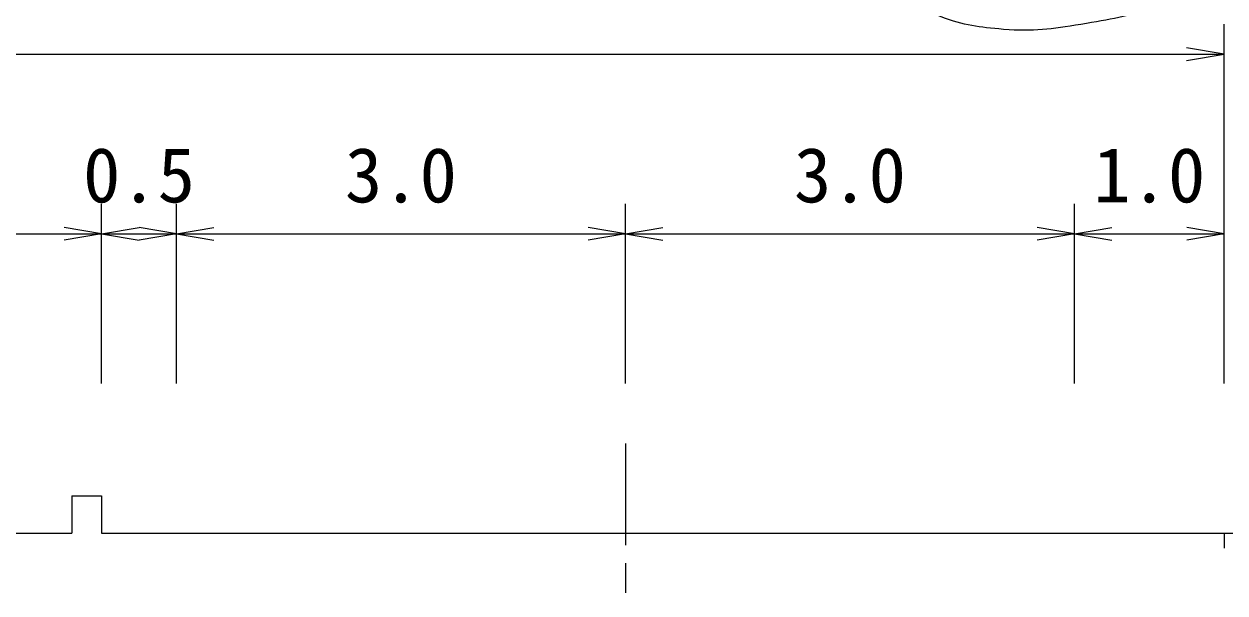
# Model space of a CAD drawing. Units: millimetres on the paper, enlarged 1000 times, with parts at other scales. Extents: x 40000 to 680000, y 20000 to 380000.
# Drawn here: x 147817 to 187937, y 237294 to 256304 of the extents above; entities that cross this region are included whole.
import ezdxf
from ezdxf.enums import TextEntityAlignment as Align

# ---------------------------------------------------------------- set-up
doc = ezdxf.new("R2010")
doc.units = ezdxf.units.MM
doc.header["$LTSCALE"] = 1000
doc.linetypes.add('CHAIN', pattern=[18.5, 12, -1.5, 3.5, -1.5])
for name, color, linetype, lineweight in [('M-BGD', 7, 'Continuous', 25), ('M-BMK', 2, 'CHAIN', 13), ('M-STR-HTXT', 7, 'Continuous', 13)]:
    doc.layers.add(name, color=color, linetype=linetype, lineweight=lineweight)
doc.styles.add('ＭＳ ゴシック', font='')
doc.styles.get('ＭＳ ゴシック').set_extended_font_data('MS Gothic')

# ---------------------------------------------------------------- blocks, each defined once
blk = doc.blocks.new('open_arrow')
at = {"color": 0, "linetype": 'Continuous', "lineweight": -2}
blk.add_lwpolyline([(7.5, 1.25), (0, 0), (7.5, -1.25)], dxfattribs=at)

msp = doc.modelspace()

# ---------------------------------------------------------------- linework, layer by layer
at = {"layer": 'M-BGD'}
for p, q in [((149409, 240544), (149409, 239294)), ((149409, 240544), (150409, 240544)), ((150409, 240544), (150409, 239294)), ((187909, 239294), (187909, 238794))]:
    msp.add_line(p, q, dxfattribs=at)
for points in [[(150409, 239294), (152909, 239294), (167909, 239294), (182909, 239294), (187909, 239294), (190909, 239294), (191659, 239294), (192909, 246294)], [(132909, 239294), (135409, 239294), (149409, 239294)]]:
    msp.add_lwpolyline(points, dxfattribs=at)
msp.add_open_spline([(199949, 273451), (198903, 271693), (198636, 271239), (197813, 269811), (196766, 267997), (196272, 266928), (195184, 265138), (194517, 264041), (194191, 263387), (193390, 262384), (192850, 261709), (192480, 261386), (191846, 260799), (190784, 259815), (190189, 259240), (188967, 258462), (187750, 257687), (186992, 257353), (185629, 256877), (184682, 256545), (184117, 256453), (183126, 256293), (182126, 256131), (181548, 256044), (180539, 256126), (179711, 256193), (179230, 256249), (178453, 256543), (177933, 256740), (177716, 257002), (177243, 257294), (176446, 257785), (175999, 258060), (175198, 258546), (174142, 259186), (173500, 259467), (172486, 260173), (171661, 260748), (171274, 261170), (170525, 261842), (169504, 262758), (168970, 263312), (167980, 264262), (166933, 265268), (166350, 265836), (165310, 266849), (164493, 267645), (164027, 268083), (163224, 268893), (162226, 269900), (161714, 270511), (160720, 271522), (159969, 272286), (159554, 272722), (158759, 273441), (158348, 273814), (158107, 274011), (157675, 274359), (156887, 274992), (156463, 275373), (155630, 275944), (154775, 276531), (154280, 276852), (153335, 277280), (152490, 277662), (151984, 277812), (151082, 278031), (150218, 278241), (149713, 278266), (148829, 278364), (147968, 278460), (147484, 278502), (146618, 278531), (145673, 278564), (145143, 278562), (144198, 278531), (143480, 278508), (143078, 278464), (142362, 278406), (141824, 278363), (141523, 278325), (140985, 278281), (139650, 278171), (138902, 278107), (137564, 278031), (136147, 277949), (135353, 277894), (133934, 277864), (132679, 277837), (131976, 277835), (130721, 277864), (129775, 277885), (129247, 277953), (128301, 277989), (126574, 278054), (125606, 278083), (123879, 278114), (122751, 278134), (122392, 278139), (120991, 278149)], degree=3, knots=[0, 0, 0, 0, 1, 1, 1, 2, 2, 2, 3, 3, 3, 4, 4, 4, 5, 5, 5, 6, 6, 6, 7, 7, 7, 8, 8, 8, 9, 9, 9, 10, 10, 10, 11, 11, 11, 12, 12, 12, 13, 13, 13, 14, 14, 14, 15, 15, 15, 16, 16, 16, 17, 17, 17, 18, 18, 18, 19, 19, 19, 20, 20, 20, 21, 21, 21, 22, 22, 22, 23, 23, 23, 24, 24, 24, 25, 25, 25, 26, 26, 26, 27, 27, 27, 28, 28, 28, 29, 29, 29, 30, 30, 30, 31, 31, 31, 32, 32, 32, 33, 33, 33, 33], dxfattribs=at)
at = {"layer": 'M-BMK'}
for p, q in [((167909, 242294), (167909, 238894)), ((167909, 238294), (167909, 237294))]:
    msp.add_line(p, q, dxfattribs=at)
at = {"layer": 'M-STR-HTXT'}
for p, q in [((187909, 244294), (187909, 256294)), ((135409, 255294), (150409, 255294)), ((150409, 255294), (152909, 255294)), ((152909, 255294), (167909, 255294)), ((167909, 255294), (182909, 255294)), ((182909, 255294), (187909, 255294)), ((150409, 244294), (150409, 250294)), ((152909, 244294), (152909, 250294)), ((167909, 244294), (167909, 250294)), ((182909, 244294), (182909, 250294)), ((135409, 249294), (150409, 249294)), ((150409, 249294), (149159, 249502)), ((150409, 249294), (149159, 249085)), ((150409, 249294), (151659, 249502)), ((150409, 249294), (151659, 249085)), ((150409, 249294), (152909, 249294)), ((152909, 249294), (151659, 249502)), ((152909, 249294), (151659, 249085)), ((152909, 249294), (154159, 249502)), ((152909, 249294), (154159, 249085)), ((152909, 249294), (167909, 249294)), ((167909, 249294), (166659, 249502)), ((167909, 249294), (166659, 249085)), ((167909, 249294), (169159, 249502)), ((167909, 249294), (169159, 249085)), ((167909, 249294), (182909, 249294)), ((182909, 249294), (181659, 249502)), ((182909, 249294), (181659, 249085)), ((182909, 249294), (184159, 249502)), ((182909, 249294), (184159, 249085)), ((182909, 249294), (187909, 249294)), ((187909, 249294), (186659, 249502)), ((187909, 249294), (186659, 249085))]:
    msp.add_line(p, q, dxfattribs=at)

# ---------------------------------------------------------------- block references
at = {"layer": 'M-STR-HTXT', "xscale": 167, "yscale": 167, "rotation": 180}
msp.add_blockref('open_arrow', (187909, 255294), dxfattribs=at)

# ---------------------------------------------------------------- texts
at = {"layer": 'M-STR-HTXT', "style": 'ＭＳ ゴシック'}
for s, p in [('0.5', (151659, 249794)), ('3.0', (160409, 249794)), ('3.0', (175409, 249794)), ('1.0', (185409, 249794))]:
    msp.add_text(s, height=1833, dxfattribs=at).set_placement(p, align=Align.BOTTOM_CENTER)

doc.saveas('drawing.dxf')
